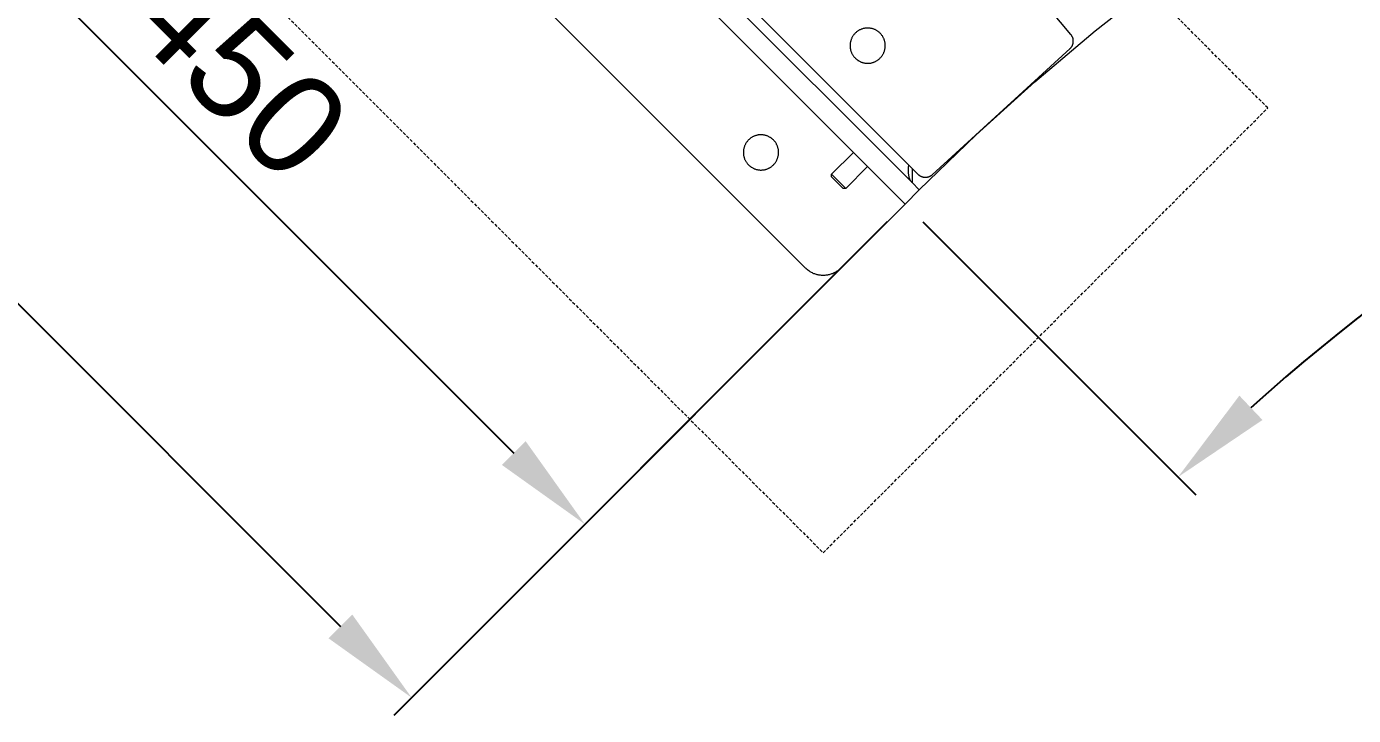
# Model space of a CAD drawing. Header units: millimetres. Extents: x -507 to 4570, y -12 to 3479.
# Drawn here: x -206 to 322, y 724 to 998 of the extents above; entities that cross this region are included whole.
import ezdxf

# ---------------------------------------------------------------- set-up
doc = ezdxf.new("R2010")
doc.units = ezdxf.units.MM
doc.linetypes.add('HIDDEN', pattern=[1.905, 1.27, -0.635])
for name, color, linetype, lineweight in [('ZANO_R', 7, 'Continuous', 0), ('ZANO_R_przerywana', 7, 'HIDDEN', 0), ('ZANO_W', 1, 'Continuous', 0)]:
    doc.layers.add(name, color=color, linetype=linetype, lineweight=lineweight)
doc.styles.add('Arial', font='arial.ttf')
doc.styles.get("Standard").update_dxf_attribs({"font": 'ARIALUNI.TTF'})
doc.dimstyles.new('pl i ang', dxfattribs={"dimtxt": 50, "dimasz": 50, "dimexe": 1.25, "dimexo": 0.625, "dimgap": 10, "dimtad": 1, "dimtoh": 1, "dimtxsty": 'Standard', "dimcen": 2.5, "dimclrd": 1, "dimclre": 1, "dimclrt": 1, "dimadec": 0, "dimazin": 0, "dimtfac": 1, "dimtmove": 0, "dimatfit": 3, "dimfxl": 1, "dimarcsym": 1})

# ---------------------------------------------------------------- blocks, each defined once
blk = doc.blocks.new('*D450')
at = {"layer": 'ZANO_W', "color": 1, "lineweight": -2}
for p, q in [((-207.17, 1212.69), (-308.98, 1110.88)), ((-273.63, 1089.67), (-12, 828.04)), ((111.03, 894.49), (9.22, 792.68))]:
    blk.add_line(p, q, dxfattribs=at)
at = {"layer": 'ZANO_W', "color": 1}
for points in [[(-268.91, 1094.38), (-278.34, 1084.95), (-301.91, 1117.95)], [(-16.71, 823.32), (-7.28, 832.75), (16.29, 799.75)]]:
    blk.add_solid(points, dxfattribs=at)
at = {"layer": 'ZANO_W', "color": 1, "insert": (-121.3, 980.37), "char_height": 40, "attachment_point": 5, "rotation": 315, "style": 'Arial'}
blk.add_mtext('450', dxfattribs=at)
blk = doc.blocks.new('*D451')
at = {"layer": 'ZANO_W', "color": 1, "lineweight": -2}
for p, q in [((-311.19, 1367.62), (-507.37, 1171.45)), ((-472.01, 1150.23), (-80.91, 759.13)), ((136.48, 919.95), (-59.69, 723.77))]:
    blk.add_line(p, q, dxfattribs=at)
at = {"layer": 'ZANO_W', "color": 1}
for points in [[(-467.3, 1154.95), (-476.73, 1145.52), (-500.3, 1178.52)], [(-85.62, 754.41), (-76.19, 763.84), (-52.62, 730.84)]]:
    blk.add_solid(points, dxfattribs=at)
at = {"layer": 'ZANO_W', "color": 1, "insert": (-254.94, 976.2), "char_height": 40, "attachment_point": 5, "rotation": 315, "style": 'Arial'}
blk.add_mtext('633', dxfattribs=at)
blk = doc.blocks.new('*D452')
at = {"layer": 'ZANO_W', "color": 1, "lineweight": -2}
for p, q in [((150.62, 919.95), (259.15, 811.42)), ((1448.87, 919.95), (1340.34, 811.42))]:
    blk.add_line(p, q, dxfattribs=at)
blk.add_arc((799.75, 270.83), 774.52, 47.95937, 132.04063, dxfattribs=at)
at = {"layer": 'ZANO_W', "color": 1}
for points in [[(276.5, 850.87), (285.68, 841.2), (252.08, 818.49)], [(1313.82, 841.2), (1323, 850.87), (1347.41, 818.49)]]:
    blk.add_solid(points, dxfattribs=at)
at = {"layer": 'ZANO_W', "color": 1, "insert": (799.75, 1076.03), "char_height": 40, "attachment_point": 5, "style": 'Arial'}
blk.add_mtext('90%%d', dxfattribs=at)

msp = doc.modelspace()

# ---------------------------------------------------------------- linework, layer by layer
at = {"layer": 'ZANO_R'}
for p, q in [((209.54, 994.33), (-74.85, 1333.25)), ((-164, 1251.55), (148.83, 938.71)), ((136.48, 934.09), (-174.64, 1245.22)), ((-166.16, 1248.05), (142.14, 939.75)), ((-200.1, 1205.62), (103.96, 901.57)), ((219.15, 995.79), (243.85, 1015.2)), ((122.01, 992.02), (121.95, 991.78)), ((122.09, 992.25), (122.01, 992.02)), ((122.17, 992.48), (122.09, 992.25)), ((122.27, 992.7), (122.17, 992.48)), ((122.36, 992.92), (122.27, 992.7)), ((122.47, 993.14), (122.36, 992.92)), ((122.59, 993.35), (122.47, 993.14)), ((122.71, 993.57), (122.59, 993.35)), ((122.84, 993.77), (122.71, 993.57)), ((122.97, 993.97), (122.84, 993.77)), ((123.12, 994.17), (122.97, 993.97)), ((123.27, 994.36), (123.12, 994.17)), ((123.42, 994.55), (123.27, 994.36)), ((123.58, 994.73), (123.42, 994.55)), ((123.75, 994.9), (123.58, 994.73)), ((123.93, 995.07), (123.75, 994.9)), ((124.11, 995.23), (123.93, 995.07)), ((124.29, 995.39), (124.11, 995.23)), ((124.49, 995.54), (124.29, 995.39)), ((124.68, 995.68), (124.49, 995.54)), ((124.88, 995.82), (124.68, 995.68)), ((125.09, 995.95), (124.88, 995.82)), ((125.3, 996.07), (125.09, 995.95)), ((125.51, 996.18), (125.3, 996.07)), ((125.73, 996.29), (125.51, 996.18)), ((125.95, 996.39), (125.73, 996.29)), ((126.18, 996.48), (125.95, 996.39)), ((126.41, 996.57), (126.18, 996.48)), ((126.64, 996.64), (126.41, 996.57)), ((126.87, 996.71), (126.64, 996.64)), ((127.11, 996.77), (126.87, 996.71)), ((127.34, 996.82), (127.11, 996.77)), ((127.58, 996.86), (127.34, 996.82)), ((127.82, 996.9), (127.58, 996.86)), ((128.06, 996.92), (127.82, 996.9)), ((128.31, 996.94), (128.06, 996.92)), ((128.55, 996.95), (128.31, 996.94)), ((128.79, 996.95), (128.55, 996.95)), ((129.04, 996.95), (128.79, 996.95)), ((129.28, 996.93), (129.04, 996.95)), ((129.52, 996.91), (129.28, 996.93)), ((129.76, 996.87), (129.52, 996.91)), ((130, 996.83), (129.76, 996.87)), ((130.24, 996.78), (130, 996.83)), ((130.47, 996.73), (130.24, 996.78)), ((130.71, 996.66), (130.47, 996.73)), ((130.94, 996.59), (130.71, 996.66)), ((131.17, 996.51), (130.94, 996.59)), ((131.39, 996.42), (131.17, 996.51)), ((131.62, 996.32), (131.39, 996.42)), ((131.84, 996.21), (131.62, 996.32)), ((132.05, 996.1), (131.84, 996.21)), ((132.26, 995.98), (132.05, 996.1)), ((132.47, 995.85), (132.26, 995.98)), ((132.67, 995.72), (132.47, 995.85)), ((132.87, 995.58), (132.67, 995.72)), ((133.06, 995.43), (132.87, 995.58)), ((133.25, 995.28), (133.06, 995.43)), ((133.43, 995.11), (133.25, 995.28)), ((133.61, 994.95), (133.43, 995.11)), ((133.78, 994.77), (133.61, 994.95)), ((133.94, 994.6), (133.78, 994.77)), ((134.1, 994.41), (133.94, 994.6)), ((134.25, 994.22), (134.1, 994.41)), ((134.4, 994.03), (134.25, 994.22)), ((134.54, 993.83), (134.4, 994.03)), ((134.67, 993.62), (134.54, 993.83)), ((134.79, 993.41), (134.67, 993.62)), ((134.91, 993.2), (134.79, 993.41)), ((135.02, 992.98), (134.91, 993.2)), ((135.12, 992.76), (135.02, 992.98)), ((135.21, 992.54), (135.12, 992.76)), ((135.3, 992.31), (135.21, 992.54)), ((135.37, 992.08), (135.3, 992.31)), ((135.44, 991.85), (135.37, 992.08)), ((195.12, 975.56), (219.15, 995.79)), ((209.62, 994.23), (209.54, 994.33)), ((209.71, 994.12), (209.62, 994.23)), ((209.79, 994), (209.71, 994.12)), ((209.86, 993.89), (209.79, 994)), ((209.94, 993.77), (209.86, 993.89)), ((210, 993.65), (209.94, 993.77)), ((210.07, 993.52), (210, 993.65)), ((210.13, 993.4), (210.07, 993.52)), ((210.18, 993.27), (210.13, 993.4)), ((210.23, 993.14), (210.18, 993.27)), ((210.27, 993.01), (210.23, 993.14)), ((210.32, 992.87), (210.27, 993.01)), ((210.35, 992.74), (210.32, 992.87)), ((210.38, 992.61), (210.35, 992.74)), ((210.41, 992.47), (210.38, 992.61)), ((210.43, 992.33), (210.41, 992.47)), ((210.45, 992.19), (210.43, 992.33)), ((210.46, 992.06), (210.45, 992.19)), ((210.47, 991.92), (210.46, 992.06)), ((210.47, 991.78), (210.47, 991.92)), ((121.71, 990.1), (121.7, 989.86)), ((121.7, 989.86), (121.71, 989.62)), ((121.73, 990.59), (121.71, 990.35)), ((121.71, 990.35), (121.71, 990.1)), ((121.71, 989.62), (121.73, 989.38)), ((121.76, 990.83), (121.73, 990.59)), ((121.73, 989.38), (121.75, 989.13)), ((121.75, 989.13), (121.78, 988.89)), ((121.79, 991.07), (121.76, 990.83)), ((121.78, 988.89), (121.83, 988.65)), ((121.84, 991.31), (121.79, 991.07)), ((121.83, 988.65), (121.88, 988.42)), ((121.89, 991.55), (121.84, 991.31)), ((121.88, 988.42), (121.93, 988.18)), ((121.95, 991.78), (121.89, 991.55)), ((121.93, 988.18), (122, 987.95)), ((122, 987.95), (122.07, 987.71)), ((122.07, 987.71), (122.15, 987.48)), ((122.15, 987.48), (122.24, 987.26)), ((122.24, 987.26), (122.34, 987.04)), ((122.34, 987.04), (122.45, 986.82)), ((122.45, 986.82), (122.56, 986.6)), ((122.56, 986.6), (122.68, 986.39)), ((134.76, 986.45), (134.88, 986.66)), ((134.88, 986.66), (134.99, 986.88)), ((134.99, 986.88), (135.09, 987.1)), ((135.09, 987.1), (135.19, 987.32)), ((135.19, 987.32), (135.28, 987.55)), ((135.28, 987.55), (135.36, 987.78)), ((135.36, 987.78), (135.43, 988.01)), ((135.43, 988.01), (135.49, 988.24)), ((135.51, 991.61), (135.44, 991.85)), ((135.49, 988.24), (135.55, 988.48)), ((135.56, 991.37), (135.51, 991.61)), ((135.55, 988.48), (135.59, 988.72)), ((135.6, 991.13), (135.56, 991.37)), ((135.59, 988.72), (135.63, 988.96)), ((135.64, 990.89), (135.6, 991.13)), ((135.63, 988.96), (135.66, 989.2)), ((135.67, 990.65), (135.64, 990.89)), ((135.66, 989.2), (135.69, 989.44)), ((135.69, 990.41), (135.67, 990.65)), ((135.7, 990.17), (135.69, 990.41)), ((135.69, 989.44), (135.7, 989.68)), ((135.7, 989.93), (135.7, 990.17)), ((135.7, 989.68), (135.7, 989.93)), ((154.37, 938.59), (209.18, 988.81)), ((209.18, 988.81), (209.28, 988.91)), ((209.28, 988.91), (209.37, 989.01)), ((209.37, 989.01), (209.47, 989.11)), ((209.47, 989.11), (209.56, 989.22)), ((209.56, 989.22), (209.64, 989.33)), ((209.64, 989.33), (209.73, 989.44)), ((209.73, 989.44), (209.81, 989.55)), ((209.81, 989.55), (209.88, 989.67)), ((209.88, 989.67), (209.95, 989.79)), ((209.95, 989.79), (210.02, 989.91)), ((210.02, 989.91), (210.08, 990.03)), ((210.08, 990.03), (210.14, 990.16)), ((210.14, 990.16), (210.19, 990.29)), ((210.19, 990.29), (210.24, 990.42)), ((210.24, 990.42), (210.28, 990.55)), ((210.28, 990.55), (210.32, 990.68)), ((210.32, 990.68), (210.36, 990.82)), ((210.36, 990.82), (210.39, 990.95)), ((210.39, 990.95), (210.42, 991.09)), ((210.42, 991.09), (210.44, 991.23)), ((210.44, 991.23), (210.45, 991.36)), ((210.45, 991.36), (210.46, 991.5)), ((210.46, 991.5), (210.47, 991.64)), ((210.47, 991.64), (210.47, 991.78)), ((122.68, 986.39), (122.81, 986.18)), ((122.81, 986.18), (122.94, 985.98)), ((122.94, 985.98), (123.08, 985.78)), ((123.08, 985.78), (123.23, 985.59)), ((123.23, 985.59), (123.38, 985.4)), ((123.38, 985.4), (123.55, 985.22)), ((123.55, 985.22), (123.71, 985.05)), ((123.71, 985.05), (123.89, 984.88)), ((123.89, 984.88), (124.07, 984.71)), ((124.07, 984.71), (124.25, 984.55)), ((124.25, 984.55), (124.44, 984.4)), ((124.44, 984.4), (124.64, 984.26)), ((124.64, 984.26), (124.84, 984.12)), ((124.84, 984.12), (125.04, 983.99)), ((125.04, 983.99), (125.25, 983.87)), ((125.25, 983.87), (125.46, 983.75)), ((125.46, 983.75), (125.68, 983.64)), ((125.68, 983.64), (125.9, 983.54)), ((125.9, 983.54), (126.13, 983.45)), ((126.13, 983.45), (126.35, 983.36)), ((126.35, 983.36), (126.58, 983.28)), ((126.58, 983.28), (126.82, 983.21)), ((126.82, 983.21), (127.05, 983.15)), ((127.05, 983.15), (127.29, 983.1)), ((127.29, 983.1), (127.53, 983.05)), ((127.53, 983.05), (127.77, 983.02)), ((127.77, 983.02), (128.01, 982.99)), ((128.01, 982.99), (128.25, 982.97)), ((128.25, 982.97), (128.49, 982.96)), ((128.49, 982.96), (128.74, 982.95)), ((128.74, 982.95), (128.98, 982.96)), ((128.98, 982.96), (129.22, 982.97)), ((129.22, 982.97), (129.46, 983)), ((129.46, 983), (129.7, 983.03)), ((129.7, 983.03), (129.94, 983.06)), ((129.94, 983.06), (130.18, 983.11)), ((130.18, 983.11), (130.42, 983.17)), ((130.42, 983.17), (130.65, 983.23)), ((130.65, 983.23), (130.89, 983.3)), ((130.89, 983.3), (131.12, 983.38)), ((131.12, 983.38), (131.34, 983.47)), ((131.34, 983.47), (131.57, 983.57)), ((131.57, 983.57), (131.79, 983.67)), ((131.79, 983.67), (132, 983.78)), ((132, 983.78), (132.21, 983.9)), ((132.21, 983.9), (132.42, 984.02)), ((132.42, 984.02), (132.63, 984.16)), ((132.63, 984.16), (132.83, 984.3)), ((132.83, 984.3), (133.02, 984.44)), ((133.02, 984.44), (133.21, 984.59)), ((133.21, 984.59), (133.39, 984.75)), ((133.39, 984.75), (133.57, 984.92)), ((133.57, 984.92), (133.74, 985.09)), ((133.74, 985.09), (133.91, 985.27)), ((133.91, 985.27), (134.07, 985.45)), ((134.07, 985.45), (134.22, 985.64)), ((134.22, 985.64), (134.36, 985.84)), ((134.36, 985.84), (134.5, 986.03)), ((134.5, 986.03), (134.64, 986.24)), ((134.64, 986.24), (134.76, 986.45)), ((171.8, 954.51), (195.12, 975.56)), ((79.68, 949.88), (79.61, 949.65)), ((79.77, 950.11), (79.68, 949.88)), ((79.86, 950.33), (79.77, 950.11)), ((79.97, 950.55), (79.86, 950.33)), ((80.07, 950.77), (79.97, 950.55)), ((80.19, 950.98), (80.07, 950.77)), ((80.31, 951.19), (80.19, 950.98)), ((80.44, 951.4), (80.31, 951.19)), ((80.58, 951.6), (80.44, 951.4)), ((80.73, 951.79), (80.58, 951.6)), ((80.88, 951.98), (80.73, 951.79)), ((81.04, 952.17), (80.88, 951.98)), ((81.2, 952.35), (81.04, 952.17)), ((81.37, 952.52), (81.2, 952.35)), ((81.55, 952.69), (81.37, 952.52)), ((81.73, 952.85), (81.55, 952.69)), ((81.92, 953), (81.73, 952.85)), ((82.11, 953.15), (81.92, 953)), ((82.31, 953.29), (82.11, 953.15)), ((82.51, 953.43), (82.31, 953.29)), ((82.72, 953.55), (82.51, 953.43)), ((82.93, 953.67), (82.72, 953.55)), ((83.14, 953.79), (82.93, 953.67)), ((83.36, 953.89), (83.14, 953.79)), ((83.58, 953.99), (83.36, 953.89)), ((83.81, 954.08), (83.58, 953.99)), ((84.04, 954.16), (83.81, 954.08)), ((84.27, 954.23), (84.04, 954.16)), ((84.5, 954.3), (84.27, 954.23)), ((84.74, 954.36), (84.5, 954.3)), ((84.98, 954.41), (84.74, 954.36)), ((85.22, 954.45), (84.98, 954.41)), ((85.46, 954.48), (85.22, 954.45)), ((85.7, 954.5), (85.46, 954.48)), ((85.94, 954.52), (85.7, 954.5)), ((86.19, 954.53), (85.94, 954.52)), ((86.43, 954.53), (86.19, 954.53)), ((86.67, 954.52), (86.43, 954.53)), ((86.91, 954.5), (86.67, 954.52)), ((87.16, 954.47), (86.91, 954.5)), ((87.4, 954.44), (87.16, 954.47)), ((87.64, 954.39), (87.4, 954.44)), ((87.87, 954.34), (87.64, 954.39)), ((88.11, 954.28), (87.87, 954.34)), ((88.34, 954.22), (88.11, 954.28)), ((88.57, 954.14), (88.34, 954.22)), ((88.8, 954.06), (88.57, 954.14)), ((89.03, 953.96), (88.8, 954.06)), ((89.25, 953.87), (89.03, 953.96)), ((89.47, 953.76), (89.25, 953.87)), ((89.68, 953.64), (89.47, 953.76)), ((89.89, 953.52), (89.68, 953.64)), ((90.1, 953.39), (89.89, 953.52)), ((90.3, 953.26), (90.1, 953.39)), ((90.49, 953.11), (90.3, 953.26)), ((90.69, 952.96), (90.49, 953.11)), ((90.87, 952.81), (90.69, 952.96)), ((91.05, 952.65), (90.87, 952.81)), ((91.23, 952.48), (91.05, 952.65)), ((91.4, 952.3), (91.23, 952.48)), ((91.56, 952.12), (91.4, 952.3)), ((91.72, 951.94), (91.56, 952.12)), ((91.86, 951.74), (91.72, 951.94)), ((92.01, 951.55), (91.86, 951.74)), ((92.14, 951.35), (92.01, 951.55)), ((92.27, 951.14), (92.14, 951.35)), ((92.39, 950.93), (92.27, 951.14)), ((92.51, 950.72), (92.39, 950.93)), ((92.62, 950.5), (92.51, 950.72)), ((92.72, 950.28), (92.62, 950.5)), ((92.81, 950.05), (92.72, 950.28)), ((92.89, 949.82), (92.81, 950.05)), ((92.97, 949.59), (92.89, 949.82)), ((149.21, 932.68), (171.8, 954.51)), ((79.29, 947.98), (79.28, 947.74)), ((79.28, 947.74), (79.28, 947.5)), ((79.28, 947.5), (79.28, 947.25)), ((79.28, 947.25), (79.3, 947.01)), ((79.31, 948.22), (79.29, 947.98)), ((79.3, 947.01), (79.32, 946.77)), ((79.34, 948.47), (79.31, 948.22)), ((79.32, 946.77), (79.35, 946.53)), ((79.38, 948.71), (79.34, 948.47)), ((79.35, 946.53), (79.39, 946.29)), ((79.42, 948.94), (79.38, 948.71)), ((79.39, 946.29), (79.44, 946.05)), ((79.48, 949.18), (79.42, 948.94)), ((79.44, 946.05), (79.49, 945.81)), ((79.54, 949.42), (79.48, 949.18)), ((79.49, 945.81), (79.55, 945.58)), ((79.61, 949.65), (79.54, 949.42)), ((79.55, 945.58), (79.63, 945.35)), ((79.63, 945.35), (79.71, 945.12)), ((79.71, 945.12), (79.79, 944.89)), ((79.79, 944.89), (79.89, 944.67)), ((79.89, 944.67), (79.99, 944.45)), ((79.99, 944.45), (80.1, 944.23)), ((92.42, 944.18), (92.54, 944.39)), ((92.54, 944.39), (92.64, 944.61)), ((92.64, 944.61), (92.74, 944.83)), ((92.74, 944.83), (92.83, 945.06)), ((92.83, 945.06), (92.91, 945.29)), ((92.91, 945.29), (92.98, 945.52)), ((93.03, 949.36), (92.97, 949.59)), ((92.98, 945.52), (93.05, 945.75)), ((93.09, 949.12), (93.03, 949.36)), ((93.05, 945.75), (93.11, 945.99)), ((93.14, 948.89), (93.09, 949.12)), ((93.11, 945.99), (93.16, 946.23)), ((93.19, 948.65), (93.14, 948.89)), ((93.16, 946.23), (93.2, 946.47)), ((93.22, 948.41), (93.19, 948.65)), ((93.2, 946.47), (93.23, 946.71)), ((93.25, 948.16), (93.22, 948.41)), ((93.23, 946.71), (93.25, 946.95)), ((93.27, 947.92), (93.25, 948.16)), ((93.25, 946.95), (93.27, 947.19)), ((93.28, 947.68), (93.27, 947.92)), ((93.27, 947.19), (93.28, 947.44)), ((93.28, 947.44), (93.28, 947.68)), ((114.34, 938.82), (123.05, 947.53)), ((80.1, 944.23), (80.22, 944.02)), ((80.22, 944.02), (80.35, 943.81)), ((80.35, 943.81), (80.48, 943.61)), ((80.48, 943.61), (80.62, 943.41)), ((80.62, 943.41), (80.76, 943.21)), ((80.76, 943.21), (80.92, 943.03)), ((80.92, 943.03), (81.08, 942.84)), ((81.08, 942.84), (81.24, 942.66)), ((81.24, 942.66), (81.41, 942.49)), ((81.41, 942.49), (81.59, 942.33)), ((81.59, 942.33), (81.78, 942.17)), ((81.78, 942.17), (81.96, 942.01)), ((81.96, 942.01), (82.16, 941.87)), ((82.16, 941.87), (82.36, 941.73)), ((82.36, 941.73), (82.56, 941.6)), ((82.56, 941.6), (82.77, 941.47)), ((82.77, 941.47), (82.98, 941.35)), ((82.98, 941.35), (83.2, 941.24)), ((83.2, 941.24), (83.42, 941.14)), ((83.42, 941.14), (83.64, 941.04)), ((83.64, 941.04), (83.87, 940.96)), ((83.87, 940.96), (84.1, 940.88)), ((84.1, 940.88), (84.33, 940.8)), ((84.33, 940.8), (84.56, 940.74)), ((84.56, 940.74), (84.8, 940.68)), ((84.8, 940.68), (85.04, 940.64)), ((85.04, 940.64), (85.28, 940.6)), ((85.28, 940.6), (85.52, 940.57)), ((85.52, 940.57), (85.76, 940.55)), ((85.76, 940.55), (86, 940.53)), ((86, 940.53), (86.25, 940.53)), ((86.25, 940.53), (86.49, 940.53)), ((86.49, 940.53), (86.73, 940.54)), ((86.73, 940.54), (86.98, 940.56)), ((86.98, 940.56), (87.22, 940.59)), ((87.22, 940.59), (87.46, 940.63)), ((87.46, 940.63), (87.7, 940.67)), ((87.7, 940.67), (87.93, 940.73)), ((87.93, 940.73), (88.17, 940.79)), ((88.17, 940.79), (88.4, 940.86)), ((88.4, 940.86), (88.63, 940.93)), ((88.63, 940.93), (88.86, 941.02)), ((88.86, 941.02), (89.08, 941.11)), ((89.08, 941.11), (89.3, 941.21)), ((89.3, 941.21), (89.52, 941.32)), ((89.52, 941.32), (89.73, 941.44)), ((89.73, 941.44), (89.94, 941.56)), ((89.94, 941.56), (90.15, 941.69)), ((90.15, 941.69), (90.35, 941.83)), ((90.35, 941.83), (90.54, 941.98)), ((90.54, 941.98), (90.73, 942.13)), ((90.73, 942.13), (90.92, 942.29)), ((90.92, 942.29), (91.1, 942.45)), ((91.1, 942.45), (91.27, 942.62)), ((91.27, 942.62), (91.44, 942.8)), ((91.44, 942.8), (91.6, 942.98)), ((91.6, 942.98), (91.75, 943.17)), ((91.75, 943.17), (91.9, 943.36)), ((91.9, 943.36), (92.04, 943.56)), ((92.04, 943.56), (92.18, 943.76)), ((92.18, 943.76), (92.3, 943.97)), ((92.3, 943.97), (92.42, 944.18)), ((128.7, 941.87), (120, 933.17)), ((146.38, 935.51), (142.14, 939.75)), ((144.92, 940.65), (144.94, 941.17)), ((144.92, 940.12), (144.92, 940.65)), ((144.92, 939.76), (144.92, 940.12)), ((144.94, 939.41), (144.92, 939.76)), ((144.94, 941.17), (144.97, 941.7)), ((144.97, 939.05), (144.94, 939.41)), ((144.97, 941.7), (145.04, 942.51)), ((146.38, 941.16), (146.38, 935.51)), ((114.34, 937.85), (114.34, 938.82)), ((120, 933.17), (114.34, 938.82)), ((114.34, 937.85), (114.34, 937.85)), ((114.34, 937.85), (114.34, 937.85)), ((114.34, 937.85), (119.02, 933.17)), ((136.48, 934.09), (143.55, 927.02)), ((145.01, 938.69), (144.97, 939.05)), ((145.04, 938.44), (145.01, 938.69)), ((145.09, 938.18), (145.04, 938.44)), ((145.14, 937.93), (145.09, 938.18)), ((145.2, 937.68), (145.14, 937.93)), ((145.27, 937.44), (145.2, 937.68)), ((145.32, 937.28), (145.27, 937.44)), ((145.38, 937.12), (145.32, 937.28)), ((145.44, 936.97), (145.38, 937.12)), ((145.5, 936.81), (145.44, 936.97)), ((145.57, 936.66), (145.5, 936.81)), ((145.65, 936.52), (145.57, 936.66)), ((145.72, 936.37), (145.65, 936.52)), ((145.79, 936.25), (145.72, 936.37)), ((145.87, 936.14), (145.79, 936.25)), ((145.94, 936.03), (145.87, 936.14)), ((146.02, 935.92), (145.94, 936.03)), ((146.11, 935.81), (146.02, 935.92)), ((146.2, 935.7), (146.11, 935.81)), ((146.29, 935.6), (146.2, 935.7)), ((146.38, 935.51), (149.21, 932.68)), ((148.93, 938.61), (148.83, 938.71)), ((149.04, 938.52), (148.93, 938.61)), ((149.14, 938.43), (149.04, 938.52)), ((149.25, 938.35), (149.14, 938.43)), ((149.37, 938.26), (149.25, 938.35)), ((149.48, 938.19), (149.37, 938.26)), ((149.6, 938.11), (149.48, 938.19)), ((149.72, 938.04), (149.6, 938.11)), ((149.84, 937.98), (149.72, 938.04)), ((149.97, 937.92), (149.84, 937.98)), ((150.09, 937.86), (149.97, 937.92)), ((150.22, 937.81), (150.09, 937.86)), ((150.35, 937.76), (150.22, 937.81)), ((150.48, 937.72), (150.35, 937.76)), ((150.62, 937.68), (150.48, 937.72)), ((150.75, 937.64), (150.62, 937.68)), ((150.89, 937.61), (150.75, 937.64)), ((151.02, 937.59), (150.89, 937.61)), ((151.16, 937.57), (151.02, 937.59)), ((151.3, 937.56), (151.16, 937.57)), ((151.44, 937.55), (151.3, 937.56)), ((151.58, 937.54), (151.44, 937.55)), ((151.71, 937.54), (151.58, 937.54)), ((151.85, 937.54), (151.71, 937.54)), ((151.99, 937.55), (151.85, 937.54)), ((152.13, 937.57), (151.99, 937.55)), ((152.27, 937.58), (152.13, 937.57)), ((152.4, 937.61), (152.27, 937.58)), ((152.54, 937.64), (152.4, 937.61)), ((152.68, 937.67), (152.54, 937.64)), ((152.81, 937.71), (152.68, 937.67)), ((152.94, 937.75), (152.81, 937.71)), ((153.07, 937.8), (152.94, 937.75)), ((153.2, 937.85), (153.07, 937.8)), ((153.33, 937.9), (153.2, 937.85)), ((153.45, 937.96), (153.33, 937.9)), ((153.58, 938.03), (153.45, 937.96)), ((153.7, 938.09), (153.58, 938.03)), ((153.82, 938.17), (153.7, 938.09)), ((153.93, 938.24), (153.82, 938.17)), ((154.04, 938.32), (153.93, 938.24)), ((154.15, 938.41), (154.04, 938.32)), ((154.26, 938.5), (154.15, 938.41)), ((154.37, 938.59), (154.26, 938.5)), ((120, 933.17), (119.02, 933.17)), ((143.55, 927.02), (149.21, 932.68)), ((118.1, 901.57), (143.55, 927.02)), ((104.2, 901.33), (103.96, 901.57)), ((104.45, 901.1), (104.2, 901.33)), ((104.72, 900.88), (104.45, 901.1)), ((104.98, 900.67), (104.72, 900.88)), ((105.26, 900.47), (104.98, 900.67)), ((105.54, 900.27), (105.26, 900.47)), ((105.83, 900.09), (105.54, 900.27)), ((106.13, 899.92), (105.83, 900.09)), ((106.43, 899.76), (106.13, 899.92)), ((106.73, 899.61), (106.43, 899.76)), ((107.04, 899.46), (106.73, 899.61)), ((107.36, 899.33), (107.04, 899.46)), ((107.68, 899.21), (107.36, 899.33)), ((108, 899.1), (107.68, 899.21)), ((108.33, 899.01), (108, 899.1)), ((108.66, 898.92), (108.33, 899.01)), ((108.99, 898.85), (108.66, 898.92)), ((109.33, 898.78), (108.99, 898.85)), ((109.66, 898.73), (109.33, 898.78)), ((110, 898.69), (109.66, 898.73)), ((110.34, 898.66), (110, 898.69)), ((110.68, 898.64), (110.34, 898.66)), ((111.03, 898.64), (110.68, 898.64)), ((111.37, 898.64), (111.03, 898.64)), ((111.71, 898.66), (111.37, 898.64)), ((112.05, 898.69), (111.71, 898.66)), ((112.39, 898.73), (112.05, 898.69)), ((112.73, 898.78), (112.39, 898.73)), ((113.06, 898.85), (112.73, 898.78)), ((113.39, 898.92), (113.06, 898.85)), ((113.72, 899.01), (113.39, 898.92)), ((114.05, 899.1), (113.72, 899.01)), ((114.38, 899.21), (114.05, 899.1)), ((114.69, 899.33), (114.38, 899.21)), ((115.01, 899.46), (114.69, 899.33)), ((115.32, 899.61), (115.01, 899.46)), ((115.63, 899.76), (115.32, 899.61)), ((115.93, 899.92), (115.63, 899.76)), ((116.22, 900.09), (115.93, 899.92)), ((116.51, 900.27), (116.22, 900.09)), ((116.79, 900.47), (116.51, 900.27)), ((117.07, 900.67), (116.79, 900.47)), ((117.34, 900.88), (117.07, 900.67)), ((117.6, 901.1), (117.34, 900.88)), ((117.85, 901.33), (117.6, 901.1)), ((118.1, 901.57), (117.85, 901.33))]:
    msp.add_line(p, q, dxfattribs=at)
at = {"layer": 'ZANO_R_przerywana'}
for p, q in [((-313.24, 1212.69), (111.03, 788.43)), ((287.8, 965.2), (240.42, 1012.59)), ((111.03, 788.43), (287.8, 965.2))]:
    msp.add_line(p, q, dxfattribs=at)
at = {"layer": 'ZANO_W'}
msp.add_lwpolyline([(143.55, 927.02), (143.74, 926.85)], dxfattribs=at)

# ---------------------------------------------------------------- dimensions: what is measured, and where the dimension line sits
for p1, p2, distance, picture, middle in [((-304.12, 1374.69), (143.55, 927.02), -277.44, '*D451', (-254.94, 976.2)), ((-200.1, 1219.76), (118.1, 901.57), -143.98, '*D450', (-121.3, 980.37))]:
    dim = msp.add_aligned_dim(p1=p1, p2=p2, distance=distance, dimstyle='pl i ang', override={"dimtxt": 40, "dimasz": 40, "dimexe": 10, "dimexo": 10, "dimtoh": 0, "dimdec": 0, "dimtxsty": 'Arial', "dimtdec": 0, "dimtmove": 1}, dxfattribs=at)
    dim.commit()
    dim.dimension.update_dxf_attribs({"geometry": picture, "text_midpoint": middle})
dim = msp.add_angular_dim_2l(base=(1000.21, 1018.95), line1=((1455.94, 927.02), (1463.01, 934.09)), line2=((136.48, 934.09), (143.55, 927.02)), dimstyle='pl i ang', override={"dimtxt": 40, "dimasz": 40, "dimexe": 10, "dimexo": 10, "dimtoh": 0, "dimdec": 0, "dimtxsty": 'Arial', "dimtdec": 0, "dimtmove": 1}, dxfattribs=at)
dim.commit()
dim.dimension.update_dxf_attribs({"geometry": '*D452', "text_midpoint": (799.75, 1076.03)})

doc.saveas('drawing.dxf')
